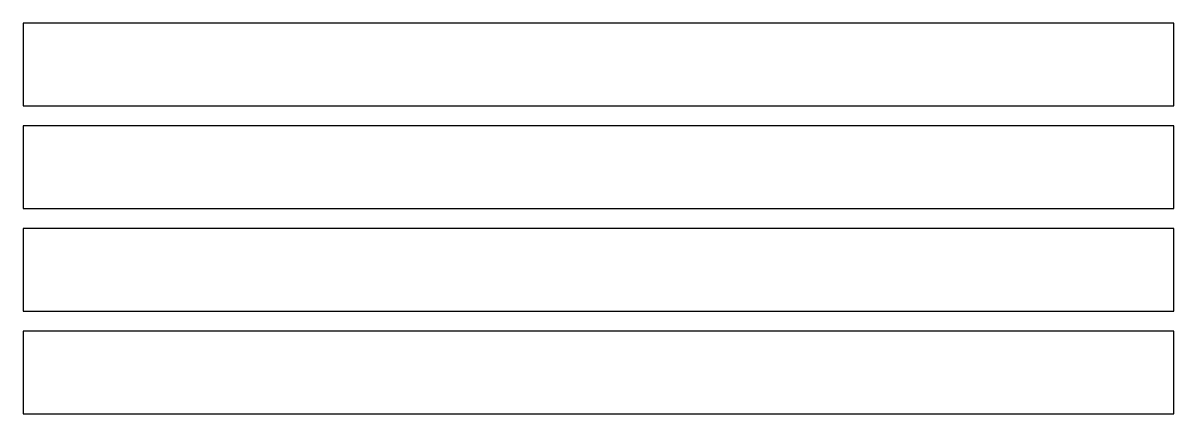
# Model space of a CAD drawing. Header units: metres. Extents: x -286 to 286, y -21 to 174.
import ezdxf

# ---------------------------------------------------------------- set-up
doc = ezdxf.new("R2010")
doc.units = ezdxf.units.M

msp = doc.modelspace()

# ---------------------------------------------------------------- linework, layer by layer
for points in [[(-286.42, 132.95), (286.42, 132.95), (286.42, 174.13), (-286.42, 174.13), (-286.42, 132.95)], [(-286.42, 81.77), (286.42, 81.77), (286.42, 122.95), (-286.42, 122.95), (-286.42, 81.77)], [(-286.42, 30.59), (286.42, 30.59), (286.42, 71.77), (-286.42, 71.77), (-286.42, 30.59)], [(-286.42, -20.59), (286.42, -20.59), (286.42, 20.59), (-286.42, 20.59), (-286.42, -20.59)]]:
    msp.add_lwpolyline(points, close=True)

doc.saveas('drawing.dxf')
